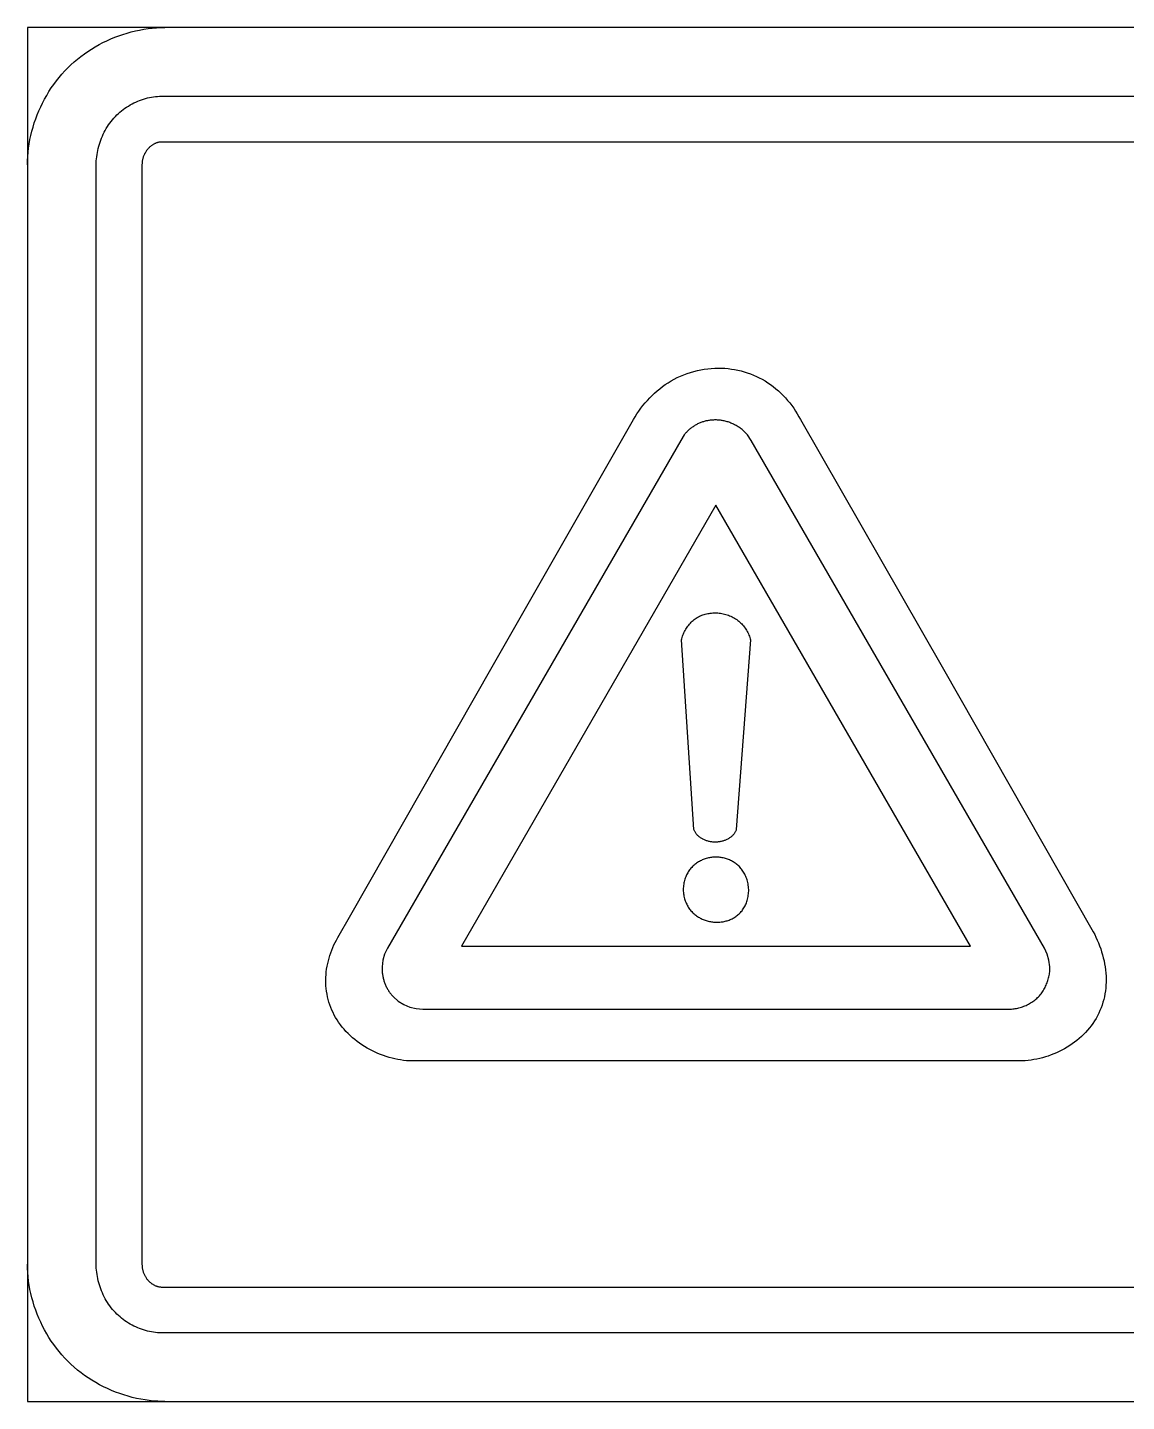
# Model space of a CAD drawing. Header units: millimetres. Extents: x 0 to 100, y -1 to 80.
# Drawn here: x 47.05 to 49.449, y 22.159 to 25.16 of the extents above; entities that cross this region are included whole.
import ezdxf

# ---------------------------------------------------------------- set-up
doc = ezdxf.new("R2010")
doc.units = ezdxf.units.MM
doc.layers.add('4403-06244_0', color=7, linetype='Continuous')

msp = doc.modelspace()

# ---------------------------------------------------------------- linework, layer by layer
at = {"layer": '4403-06244_0', "color": 7, "linetype": 'Continuous'}
for p, q in [((55.85, 25.1596), (47.05, 25.1596)), ((47.05, 25.1596), (47.05, 22.1596)), ((47.3429, 25.0095), (55.557, 25.0095)), ((55.6, 24.9095), (47.3429, 24.9095)), ((47.2, 22.4599), (47.2, 24.859)), ((47.3, 24.859), (47.3, 22.4599)), ((48.0646, 23.7634), (48.3728, 24.3034)), ((48.7376, 24.3034), (49.0467, 23.7634)), ((48.4762, 24.2578), (47.8357, 23.1493)), ((48.4839, 24.2699), (48.4762, 24.2578)), ((48.63, 24.2578), (48.6218, 24.2699)), ((49.27, 23.1493), (48.63, 24.2578)), ((48.553, 24.1166), (47.9972, 23.1537)), ((49.109, 23.1537), (48.553, 24.1166)), ((48.5047, 23.4086), (48.4777, 23.8223)), ((48.6285, 23.8223), (48.5975, 23.4086)), ((47.7556, 23.2219), (48.0646, 23.7634)), ((49.0467, 23.7634), (49.3768, 23.1853)), ((47.7273, 23.1724), (47.7556, 23.2219)), ((47.8297, 23.1366), (47.8258, 23.1229)), ((47.8357, 23.1493), (47.8297, 23.1366)), ((47.9972, 23.1537), (49.109, 23.1537)), ((49.276, 23.1366), (49.27, 23.1493)), ((49.2798, 23.1229), (49.276, 23.1366)), ((47.8258, 23.1229), (47.8242, 23.1086)), ((49.282, 23.1086), (49.2798, 23.1229)), ((47.8489, 23.0432), (47.8593, 23.0339)), ((47.8593, 23.0339), (47.8714, 23.0262)), ((47.8714, 23.0262), (47.8846, 23.0207)), ((47.8846, 23.0207), (47.8989, 23.0174)), ((47.8989, 23.0174), (47.9132, 23.0163)), ((47.9132, 23.0163), (49.193, 23.0163)), ((49.2159, 22.903), (47.89, 22.903)), ((47.3429, 22.4095), (55.557, 22.4095)), ((55.557, 22.3095), (47.3429, 22.3095)), ((47.05, 22.1596), (55.85, 22.1596)), ((47.35, 22.1595), (47.344, 22.1596))]:
    msp.add_line(p, q, dxfattribs=at)
for points in [[(47.05, 24.8595), (47.0502, 24.8687), (47.0506, 24.8779), (47.0514, 24.8871), (47.0524, 24.8963), (47.0538, 24.9055), (47.0554, 24.9147), (47.0574, 24.9239), (47.0596, 24.933), (47.0621, 24.9421), (47.0649, 24.9511), (47.068, 24.96), (47.0713, 24.9688), (47.0749, 24.9776), (47.0788, 24.9862), (47.0829, 24.9947), (47.0873, 25.0031), (47.092, 25.0114), (47.0969, 25.0195), (47.102, 25.0275), (47.1074, 25.0353), (47.1131, 25.0429), (47.119, 25.0504), (47.1251, 25.0576), (47.1314, 25.0646), (47.138, 25.0715), (47.1449, 25.078), (47.1519, 25.0844), (47.1591, 25.0905), (47.1666, 25.0964), (47.1742, 25.1021), (47.182, 25.1075), (47.19, 25.1126), (47.1981, 25.1175), (47.2064, 25.1222), (47.2148, 25.1266), (47.2233, 25.1307), (47.2319, 25.1346), (47.2407, 25.1382), (47.2495, 25.1415), (47.2584, 25.1446), (47.2674, 25.1474), (47.2765, 25.1499), (47.2856, 25.1521), (47.2948, 25.154), (47.3039, 25.1557), (47.3132, 25.1571), (47.3224, 25.1581), (47.3316, 25.1589), (47.3408, 25.1593), (47.35, 25.1595)], [(47.2, 24.859), (47.2001, 24.8636), (47.2003, 24.8682), (47.2006, 24.8728), (47.2011, 24.8774), (47.2018, 24.882), (47.2025, 24.8866), (47.2034, 24.8911), (47.2045, 24.8957), (47.2056, 24.9002), (47.2069, 24.9047), (47.2084, 24.9092), (47.2099, 24.9136), (47.2116, 24.918), (47.2135, 24.9223), (47.2154, 24.9266), (47.2175, 24.9308), (47.2198, 24.935), (47.2221, 24.9391), (47.2246, 24.9431), (47.2272, 24.947), (47.2299, 24.9508), (47.2327, 24.9546), (47.2357, 24.9583), (47.2388, 24.9618), (47.242, 24.9653), (47.2452, 24.9685), (47.2485, 24.9717), (47.2519, 24.9747), (47.2555, 24.9776), (47.2591, 24.9804), (47.2628, 24.9831), (47.2665, 24.9857), (47.2704, 24.9881), (47.2743, 24.9905), (47.2783, 24.9927), (47.2824, 24.9948), (47.2865, 24.9967), (47.2906, 24.9986), (47.2948, 25.0003), (47.2991, 25.0018), (47.3034, 25.0032), (47.3077, 25.0045), (47.3121, 25.0057), (47.3164, 25.0067), (47.3208, 25.0075), (47.3252, 25.0082), (47.3297, 25.0088), (47.3341, 25.0092), (47.3385, 25.0094), (47.3429, 25.0095)], [(47.3429, 24.9095), (47.3417, 24.9095), (47.3404, 24.9094), (47.3392, 24.9093), (47.3379, 24.9091), (47.3367, 24.9089), (47.3354, 24.9086), (47.3342, 24.9083), (47.333, 24.9079), (47.3318, 24.9075), (47.3305, 24.9071), (47.3294, 24.9066), (47.3282, 24.9061), (47.327, 24.9055), (47.3258, 24.9049), (47.3247, 24.9043), (47.3236, 24.9036), (47.3225, 24.9029), (47.3214, 24.9021), (47.3203, 24.9014), (47.3193, 24.9006), (47.3182, 24.8997), (47.3172, 24.8989), (47.3163, 24.898), (47.3153, 24.8971), (47.3144, 24.8962), (47.3135, 24.8952), (47.3126, 24.8942), (47.3118, 24.8932), (47.3108, 24.892), (47.3098, 24.8907), (47.309, 24.8895), (47.3081, 24.8882), (47.3073, 24.8868), (47.3066, 24.8855), (47.3058, 24.8841), (47.3052, 24.8827), (47.3045, 24.8813), (47.3039, 24.8799), (47.3034, 24.8785), (47.3029, 24.877), (47.3024, 24.8755), (47.302, 24.8741), (47.3016, 24.8726), (47.3013, 24.8711), (47.301, 24.8696), (47.3007, 24.8681), (47.3005, 24.8666), (47.3003, 24.8651), (47.3002, 24.8636), (47.3001, 24.862), (47.3, 24.8605), (47.3, 24.859)], [(48.3728, 24.3034), (48.3766, 24.3097), (48.3806, 24.316), (48.3847, 24.3221), (48.3891, 24.3281), (48.3936, 24.334), (48.3984, 24.3398), (48.4033, 24.3454), (48.4084, 24.3509), (48.4137, 24.3561), (48.4191, 24.3613), (48.4247, 24.3662), (48.4305, 24.3709), (48.4364, 24.3755), (48.4425, 24.3798), (48.4487, 24.3839), (48.4551, 24.3878), (48.4618, 24.3916), (48.4687, 24.3951), (48.4758, 24.3984), (48.4829, 24.4014), (48.4901, 24.4041), (48.4975, 24.4065), (48.5049, 24.4087), (48.5124, 24.4106), (48.5199, 24.4122), (48.5276, 24.4135), (48.5352, 24.4146), (48.5429, 24.4153), (48.5506, 24.4158), (48.5584, 24.4159), (48.5655, 24.4158), (48.5726, 24.4154), (48.5797, 24.4148), (48.5868, 24.4139), (48.5938, 24.4127), (48.6008, 24.4113), (48.6077, 24.4097), (48.6146, 24.4078), (48.6214, 24.4057), (48.6281, 24.4033), (48.6347, 24.4007), (48.6412, 24.3978), (48.6476, 24.3947), (48.6539, 24.3914), (48.6601, 24.3878), (48.6662, 24.3839), (48.6722, 24.3798), (48.678, 24.3755), (48.6837, 24.3709), (48.6892, 24.3662), (48.6945, 24.3612), (48.6997, 24.3561), (48.7047, 24.3508), (48.7095, 24.3453), (48.7141, 24.3397), (48.7186, 24.334), (48.7228, 24.3281), (48.7268, 24.3221), (48.7306, 24.3159), (48.7342, 24.3097), (48.7376, 24.3034)], [(48.546, 24.3023), (48.5441, 24.3022), (48.5423, 24.3021), (48.5404, 24.3019), (48.5385, 24.3017), (48.5367, 24.3014), (48.5348, 24.3011), (48.533, 24.3008), (48.5311, 24.3004), (48.5292, 24.2999), (48.5274, 24.2994), (48.5256, 24.2989), (48.5237, 24.2983), (48.5219, 24.2976), (48.5201, 24.297), (48.5183, 24.2962), (48.5165, 24.2955), (48.5148, 24.2947), (48.513, 24.2939), (48.5113, 24.293), (48.5096, 24.2921), (48.5079, 24.2911), (48.5062, 24.2901), (48.5046, 24.2891), (48.503, 24.288), (48.5014, 24.2869), (48.4998, 24.2858), (48.4983, 24.2846), (48.4968, 24.2835), (48.4953, 24.2822), (48.4939, 24.281), (48.4925, 24.2797), (48.4911, 24.2784), (48.4898, 24.277), (48.4885, 24.2756), (48.4873, 24.2742), (48.4861, 24.2728), (48.485, 24.2713), (48.4839, 24.2699)], [(48.6218, 24.2699), (48.6204, 24.2714), (48.6191, 24.273), (48.6177, 24.2745), (48.6162, 24.276), (48.6147, 24.2775), (48.6131, 24.279), (48.6115, 24.2804), (48.6099, 24.2817), (48.6082, 24.2831), (48.6065, 24.2844), (48.6048, 24.2856), (48.603, 24.2868), (48.6012, 24.288), (48.5993, 24.2892), (48.5974, 24.2903), (48.5955, 24.2913), (48.5936, 24.2923), (48.5916, 24.2933), (48.5897, 24.2943), (48.5877, 24.2951), (48.5857, 24.296), (48.5836, 24.2968), (48.5816, 24.2975), (48.5795, 24.2982), (48.5774, 24.2989), (48.5753, 24.2995), (48.5732, 24.3), (48.5711, 24.3005), (48.569, 24.301), (48.5669, 24.3014), (48.5648, 24.3017), (48.5627, 24.302), (48.5606, 24.3022), (48.5585, 24.3024), (48.5564, 24.3025), (48.5543, 24.3026), (48.5522, 24.3026), (48.5501, 24.3026), (48.548, 24.3024), (48.546, 24.3023)], [(48.4777, 23.8223), (48.4784, 23.825), (48.4792, 23.8276), (48.48, 23.8303), (48.481, 23.8329), (48.4821, 23.8355), (48.4832, 23.8381), (48.4844, 23.8406), (48.4857, 23.8431), (48.4871, 23.8455), (48.4886, 23.848), (48.4902, 23.8503), (48.4918, 23.8526), (48.4935, 23.8548), (48.4953, 23.857), (48.4972, 23.8591), (48.4991, 23.8611), (48.5011, 23.8631), (48.5032, 23.8649), (48.5054, 23.8667), (48.5076, 23.8683), (48.5099, 23.8699), (48.5122, 23.8713), (48.5146, 23.8727), (48.517, 23.8739), (48.5195, 23.875), (48.522, 23.8761), (48.5246, 23.8771), (48.5272, 23.8779), (48.5298, 23.8787), (48.5325, 23.8794), (48.5352, 23.8799), (48.5379, 23.8804), (48.5407, 23.8808), (48.5434, 23.8811), (48.5462, 23.8813), (48.5489, 23.8814), (48.5517, 23.8815), (48.5545, 23.8814), (48.5574, 23.8812), (48.5603, 23.881), (48.5632, 23.8806), (48.5661, 23.8801), (48.569, 23.8795), (48.5719, 23.8789), (48.5747, 23.8781), (48.5775, 23.8772), (48.5802, 23.8762), (48.5829, 23.8752), (48.5856, 23.874), (48.5883, 23.8727), (48.5908, 23.8714), (48.5934, 23.8699), (48.5958, 23.8683), (48.5983, 23.8667), (48.6006, 23.8649), (48.6029, 23.8631), (48.605, 23.8612), (48.6072, 23.8592), (48.6092, 23.8572), (48.6112, 23.855), (48.613, 23.8528), (48.6149, 23.8506), (48.6166, 23.8482), (48.6182, 23.8458), (48.6197, 23.8434), (48.6212, 23.8409), (48.6225, 23.8383), (48.6238, 23.8358), (48.6249, 23.8331), (48.626, 23.8305), (48.6269, 23.8278), (48.6277, 23.825), (48.6285, 23.8223)], [(48.5975, 23.4086), (48.597, 23.4071), (48.5965, 23.4058), (48.5959, 23.4044), (48.5952, 23.4031), (48.5944, 23.4018), (48.5936, 23.4005), (48.5928, 23.3993), (48.5918, 23.3981), (48.5909, 23.397), (48.5898, 23.3958), (48.5888, 23.3948), (48.5876, 23.3937), (48.5865, 23.3927), (48.5852, 23.3917), (48.584, 23.3908), (48.5827, 23.3899), (48.5813, 23.389), (48.58, 23.3882), (48.5786, 23.3874), (48.5771, 23.3867), (48.5756, 23.386), (48.5741, 23.3853), (48.5726, 23.3847), (48.5711, 23.3841), (48.5695, 23.3836), (48.5679, 23.3831), (48.5663, 23.3827), (48.5647, 23.3823), (48.563, 23.3819), (48.5614, 23.3816), (48.5597, 23.3814), (48.558, 23.3812), (48.5563, 23.381), (48.5546, 23.3809), (48.5529, 23.3808), (48.5512, 23.3808), (48.5495, 23.3808), (48.5477, 23.3809), (48.546, 23.381), (48.5442, 23.3812), (48.5425, 23.3815), (48.5408, 23.3817), (48.5391, 23.3821), (48.5374, 23.3825), (48.5358, 23.3829), (48.5341, 23.3834), (48.5325, 23.3839), (48.5309, 23.3844), (48.5293, 23.3851), (48.5278, 23.3857), (48.5262, 23.3864), (48.5247, 23.3871), (48.5233, 23.3879), (48.5219, 23.3887), (48.5205, 23.3896), (48.5191, 23.3905), (48.5178, 23.3915), (48.5165, 23.3924), (48.5153, 23.3935), (48.5141, 23.3945), (48.513, 23.3956), (48.5119, 23.3968), (48.5109, 23.3979), (48.5099, 23.3991), (48.509, 23.4004), (48.5081, 23.4017), (48.5073, 23.403), (48.5066, 23.4043), (48.5059, 23.4057), (48.5053, 23.4071), (48.5047, 23.4086)], [(48.6246, 23.2771), (48.6244, 23.2803), (48.624, 23.2835), (48.6236, 23.2866), (48.6231, 23.2896), (48.6224, 23.2925), (48.6217, 23.2954), (48.621, 23.2982), (48.6201, 23.3009), (48.6191, 23.3035), (48.6181, 23.306), (48.617, 23.3085), (48.6158, 23.3109), (48.6146, 23.3132), (48.6133, 23.3154), (48.6119, 23.3176), (48.6104, 23.3197), (48.6089, 23.3217), (48.6074, 23.3236), (48.6057, 23.3255), (48.6041, 23.3273), (48.6023, 23.329), (48.6005, 23.3307), (48.5987, 23.3322), (48.5968, 23.3337), (48.5949, 23.3351), (48.5929, 23.3365), (48.5909, 23.3377), (48.5889, 23.3389), (48.5868, 23.34), (48.5847, 23.3411), (48.5825, 23.3421), (48.5804, 23.343), (48.5782, 23.3438), (48.5759, 23.3445), (48.5737, 23.3452), (48.5714, 23.3458), (48.5691, 23.3464), (48.5668, 23.3468), (48.5645, 23.3472), (48.5622, 23.3475), (48.5599, 23.3478), (48.5575, 23.3479), (48.5552, 23.348), (48.5528, 23.3481), (48.5505, 23.348), (48.5482, 23.3479), (48.5458, 23.3477), (48.5435, 23.3475), (48.5412, 23.3471), (48.5389, 23.3467), (48.5366, 23.3463), (48.5343, 23.3457), (48.532, 23.3451), (48.5298, 23.3444), (48.5276, 23.3437), (48.5254, 23.3428), (48.5232, 23.3419), (48.5211, 23.341), (48.519, 23.3399), (48.5169, 23.3388), (48.5149, 23.3377), (48.5129, 23.3364), (48.5109, 23.3351), (48.509, 23.3337), (48.5071, 23.3323), (48.5053, 23.3308), (48.5035, 23.3292), (48.5018, 23.3275), (48.5001, 23.3258), (48.4985, 23.324), (48.497, 23.3221), (48.4955, 23.3202), (48.494, 23.3182), (48.4927, 23.3161), (48.4914, 23.314), (48.4901, 23.3118), (48.489, 23.3095), (48.4879, 23.3072), (48.4869, 23.3048), (48.486, 23.3023), (48.4851, 23.2998), (48.4844, 23.2972), (48.4837, 23.2945), (48.4831, 23.2918), (48.4826, 23.289), (48.4822, 23.2861), (48.4819, 23.2832), (48.4817, 23.2802), (48.4815, 23.2771)], [(48.4815, 23.2771), (48.4817, 23.2741), (48.4819, 23.2712), (48.4822, 23.2683), (48.4826, 23.2655), (48.4831, 23.2627), (48.4837, 23.26), (48.4844, 23.2574), (48.4852, 23.2549), (48.486, 23.2524), (48.487, 23.2499), (48.488, 23.2476), (48.4891, 23.2453), (48.4902, 23.243), (48.4914, 23.2408), (48.4927, 23.2387), (48.4941, 23.2367), (48.4955, 23.2347), (48.497, 23.2328), (48.4985, 23.2309), (48.5001, 23.2292), (48.5018, 23.2274), (48.5035, 23.2258), (48.5053, 23.2242), (48.5071, 23.2227), (48.5089, 23.2212), (48.5108, 23.2198), (48.5128, 23.2185), (48.5148, 23.2172), (48.5168, 23.216), (48.5189, 23.2149), (48.5209, 23.2138), (48.5231, 23.2128), (48.5252, 23.2119), (48.5274, 23.211), (48.5296, 23.2102), (48.5318, 23.2095), (48.5341, 23.2089), (48.5363, 23.2083), (48.5386, 23.2077), (48.5409, 23.2073), (48.5432, 23.2069), (48.5455, 23.2066), (48.5478, 23.2063), (48.5502, 23.2061), (48.5525, 23.206), (48.5548, 23.206), (48.5571, 23.206), (48.5595, 23.2061), (48.5618, 23.2062), (48.5641, 23.2065), (48.5664, 23.2068), (48.5687, 23.2071), (48.5709, 23.2076), (48.5732, 23.2081), (48.5754, 23.2087), (48.5777, 23.2093), (48.5798, 23.21), (48.582, 23.2108), (48.5841, 23.2117), (48.5862, 23.2126), (48.5883, 23.2136), (48.5904, 23.2147), (48.5924, 23.2158), (48.5943, 23.217), (48.5962, 23.2183), (48.5981, 23.2197), (48.6, 23.2211), (48.6017, 23.2226), (48.6035, 23.2241), (48.6052, 23.2258), (48.6068, 23.2275), (48.6084, 23.2293), (48.6099, 23.2311), (48.6113, 23.2331), (48.6127, 23.2351), (48.614, 23.2372), (48.6153, 23.2393), (48.6165, 23.2415), (48.6176, 23.2438), (48.6187, 23.2462), (48.6196, 23.2486), (48.6205, 23.2511), (48.6213, 23.2537), (48.622, 23.2564), (48.6227, 23.2591), (48.6232, 23.2619), (48.6237, 23.2648), (48.6241, 23.2678), (48.6243, 23.2708), (48.6245, 23.2739), (48.6246, 23.2771)], [(47.89, 22.903), (47.8837, 22.9032), (47.8774, 22.9037), (47.8711, 22.9043), (47.8647, 22.9052), (47.8584, 22.9062), (47.8521, 22.9075), (47.8458, 22.909), (47.8395, 22.9107), (47.8333, 22.9126), (47.8271, 22.9147), (47.8209, 22.9169), (47.8149, 22.9194), (47.8088, 22.9221), (47.8029, 22.9249), (47.7971, 22.9279), (47.7913, 22.9312), (47.7857, 22.9345), (47.7801, 22.9381), (47.7747, 22.9418), (47.7695, 22.9457), (47.7643, 22.9497), (47.7593, 22.9539), (47.7545, 22.9583), (47.7498, 22.9628), (47.7453, 22.9674), (47.741, 22.9722), (47.7369, 22.9772), (47.733, 22.9823), (47.7293, 22.9875), (47.7259, 22.9926), (47.7228, 22.9979), (47.7198, 23.0033), (47.7171, 23.0087), (47.7145, 23.0143), (47.7122, 23.0199), (47.7101, 23.0256), (47.7082, 23.0314), (47.7066, 23.0373), (47.7051, 23.0432), (47.7039, 23.0491), (47.7029, 23.0551), (47.7021, 23.0612), (47.7016, 23.0672), (47.7013, 23.0733), (47.7012, 23.0794), (47.7013, 23.0855), (47.7017, 23.0916), (47.7023, 23.0976), (47.7031, 23.1037), (47.7041, 23.1097), (47.7054, 23.1157), (47.7068, 23.1217), (47.7084, 23.1276), (47.7102, 23.1335), (47.7121, 23.1393), (47.7143, 23.145), (47.7166, 23.1507), (47.719, 23.1563), (47.7217, 23.1617), (47.7244, 23.1671), (47.7273, 23.1724)], [(49.3768, 23.1853), (49.3798, 23.1793), (49.3827, 23.1732), (49.3855, 23.167), (49.3881, 23.1608), (49.3906, 23.1545), (49.3929, 23.1481), (49.395, 23.1416), (49.397, 23.1351), (49.3987, 23.1285), (49.4003, 23.1219), (49.4016, 23.1152), (49.4028, 23.1085), (49.4037, 23.1018), (49.4043, 23.0951), (49.4048, 23.0883), (49.4049, 23.0816), (49.4049, 23.0748), (49.4045, 23.0685), (49.404, 23.0622), (49.4032, 23.0559), (49.4022, 23.0496), (49.401, 23.0434), (49.3995, 23.0372), (49.3978, 23.0311), (49.3959, 23.025), (49.3938, 23.019), (49.3914, 23.0132), (49.3888, 23.0073), (49.3859, 23.0016), (49.3829, 22.9961), (49.3796, 22.9906), (49.3761, 22.9852), (49.3724, 22.9801), (49.3685, 22.9751), (49.3644, 22.9702), (49.3601, 22.9655), (49.3556, 22.9609), (49.3509, 22.9565), (49.3461, 22.9522), (49.3411, 22.9481), (49.336, 22.9441), (49.3307, 22.9403), (49.3253, 22.9367), (49.3198, 22.9332), (49.3142, 22.9299), (49.3084, 22.9268), (49.3026, 22.9238), (49.2967, 22.9211), (49.2907, 22.9185), (49.2846, 22.9161), (49.2785, 22.9139), (49.2723, 22.9119), (49.2661, 22.9101), (49.2598, 22.9085), (49.2536, 22.9071), (49.2473, 22.9059), (49.241, 22.9049), (49.2347, 22.9041), (49.2284, 22.9035), (49.2222, 22.9032), (49.2159, 22.903)], [(47.8242, 23.1086), (47.8241, 23.1067), (47.8241, 23.1048), (47.8241, 23.1029), (47.8242, 23.101), (47.8243, 23.0991), (47.8244, 23.0971), (47.8246, 23.0952), (47.8249, 23.0933), (47.8252, 23.0913), (47.8255, 23.0894), (47.8259, 23.0875), (47.8263, 23.0856), (47.8267, 23.0836), (47.8272, 23.0817), (47.8277, 23.0798), (47.8283, 23.0779), (47.8289, 23.0761), (47.8295, 23.0742), (47.8302, 23.0724), (47.8309, 23.0705), (47.8317, 23.0687), (47.8325, 23.0669), (47.8333, 23.0651), (47.8342, 23.0634), (47.8351, 23.0616), (47.8361, 23.0599), (47.8371, 23.0583), (47.8381, 23.0566), (47.8391, 23.055), (47.8402, 23.0534), (47.8414, 23.0518), (47.8425, 23.0503), (47.8437, 23.0488), (47.845, 23.0474), (47.8462, 23.046), (47.8475, 23.0446), (47.8489, 23.0432)], [(49.193, 23.0163), (49.1957, 23.0164), (49.1984, 23.0165), (49.2011, 23.0167), (49.2038, 23.017), (49.2065, 23.0174), (49.2092, 23.0179), (49.2119, 23.0184), (49.2145, 23.0191), (49.2172, 23.0198), (49.2198, 23.0206), (49.2225, 23.0214), (49.2251, 23.0224), (49.2276, 23.0234), (49.2302, 23.0245), (49.2327, 23.0257), (49.2351, 23.0269), (49.2376, 23.0283), (49.24, 23.0297), (49.2423, 23.0311), (49.2446, 23.0327), (49.2469, 23.0343), (49.2491, 23.036), (49.2512, 23.0377), (49.2533, 23.0396), (49.2553, 23.0415), (49.2572, 23.0434), (49.2591, 23.0454), (49.2609, 23.0475), (49.2627, 23.0497), (49.2643, 23.0519), (49.2659, 23.0541), (49.2674, 23.0564), (49.2689, 23.0588), (49.2703, 23.0612), (49.2716, 23.0636), (49.2728, 23.0661), (49.274, 23.0686), (49.275, 23.0712), (49.2761, 23.0738), (49.277, 23.0764), (49.2778, 23.079), (49.2786, 23.0816), (49.2793, 23.0843), (49.2799, 23.087), (49.2805, 23.0897), (49.2809, 23.0924), (49.2813, 23.0951), (49.2816, 23.0978), (49.2819, 23.1005), (49.282, 23.1032), (49.2821, 23.1059), (49.282, 23.1086)], [(47.344, 22.1596), (47.3347, 22.1599), (47.3253, 22.1606), (47.316, 22.1616), (47.3066, 22.1629), (47.2973, 22.1644), (47.288, 22.1663), (47.2788, 22.1685), (47.2695, 22.171), (47.2604, 22.1738), (47.2513, 22.1768), (47.2423, 22.1801), (47.2335, 22.1837), (47.2247, 22.1876), (47.216, 22.1918), (47.2075, 22.1962), (47.199, 22.2009), (47.1908, 22.2058), (47.1827, 22.2111), (47.1748, 22.2165), (47.167, 22.2222), (47.1595, 22.2282), (47.1521, 22.2344), (47.145, 22.2408), (47.138, 22.2475), (47.1315, 22.2543), (47.1251, 22.2614), (47.119, 22.2686), (47.1131, 22.2761), (47.1074, 22.2837), (47.102, 22.2915), (47.0969, 22.2995), (47.092, 22.3076), (47.0873, 22.3158), (47.0829, 22.3242), (47.0788, 22.3328), (47.0749, 22.3414), (47.0713, 22.3502), (47.068, 22.359), (47.0649, 22.3679), (47.0621, 22.3769), (47.0596, 22.386), (47.0574, 22.3951), (47.0554, 22.4042), (47.0538, 22.4134), (47.0524, 22.4226), (47.0514, 22.4319), (47.0506, 22.4411), (47.0502, 22.4503), (47.05, 22.4595)], [(47.3429, 22.3095), (47.3385, 22.3096), (47.3341, 22.3098), (47.3297, 22.3102), (47.3252, 22.3108), (47.3208, 22.3115), (47.3164, 22.3123), (47.3121, 22.3133), (47.3077, 22.3145), (47.3034, 22.3157), (47.2991, 22.3172), (47.2948, 22.3187), (47.2906, 22.3204), (47.2865, 22.3223), (47.2824, 22.3242), (47.2783, 22.3263), (47.2743, 22.3285), (47.2704, 22.3309), (47.2665, 22.3333), (47.2628, 22.3359), (47.2591, 22.3386), (47.2555, 22.3414), (47.252, 22.3443), (47.2485, 22.3473), (47.2452, 22.3505), (47.242, 22.3537), (47.2388, 22.3572), (47.2357, 22.3607), (47.2327, 22.3644), (47.2299, 22.3681), (47.2272, 22.372), (47.2246, 22.3759), (47.2221, 22.3799), (47.2198, 22.384), (47.2175, 22.3882), (47.2154, 22.3924), (47.2135, 22.3967), (47.2117, 22.401), (47.21, 22.4054), (47.2084, 22.4098), (47.2069, 22.4143), (47.2056, 22.4188), (47.2045, 22.4233), (47.2034, 22.4278), (47.2025, 22.4324), (47.2018, 22.437), (47.2011, 22.4416), (47.2006, 22.4462), (47.2003, 22.4508), (47.2001, 22.4553), (47.2, 22.4599)], [(47.3, 22.4599), (47.3, 22.4584), (47.3001, 22.4569), (47.3002, 22.4554), (47.3003, 22.4539), (47.3005, 22.4524), (47.3007, 22.4509), (47.301, 22.4494), (47.3013, 22.4479), (47.3016, 22.4464), (47.302, 22.4449), (47.3024, 22.4434), (47.3029, 22.442), (47.3034, 22.4405), (47.304, 22.4391), (47.3045, 22.4376), (47.3052, 22.4362), (47.3059, 22.4349), (47.3066, 22.4335), (47.3073, 22.4321), (47.3081, 22.4308), (47.309, 22.4295), (47.3099, 22.4282), (47.3108, 22.427), (47.3118, 22.4258), (47.3126, 22.4248), (47.3135, 22.4238), (47.3144, 22.4228), (47.3153, 22.4219), (47.3163, 22.421), (47.3173, 22.4201), (47.3183, 22.4192), (47.3193, 22.4184), (47.3203, 22.4176), (47.3214, 22.4168), (47.3225, 22.4161), (47.3236, 22.4154), (47.3247, 22.4147), (47.3259, 22.4141), (47.327, 22.4135), (47.3282, 22.4129), (47.3294, 22.4124), (47.3306, 22.4119), (47.3318, 22.4115), (47.333, 22.4111), (47.3342, 22.4107), (47.3354, 22.4104), (47.3367, 22.4101), (47.3379, 22.4099), (47.3392, 22.4097), (47.3404, 22.4096), (47.3417, 22.4095), (47.3429, 22.4095)]]:
    msp.add_lwpolyline(points, dxfattribs=at)

doc.saveas('drawing.dxf')
